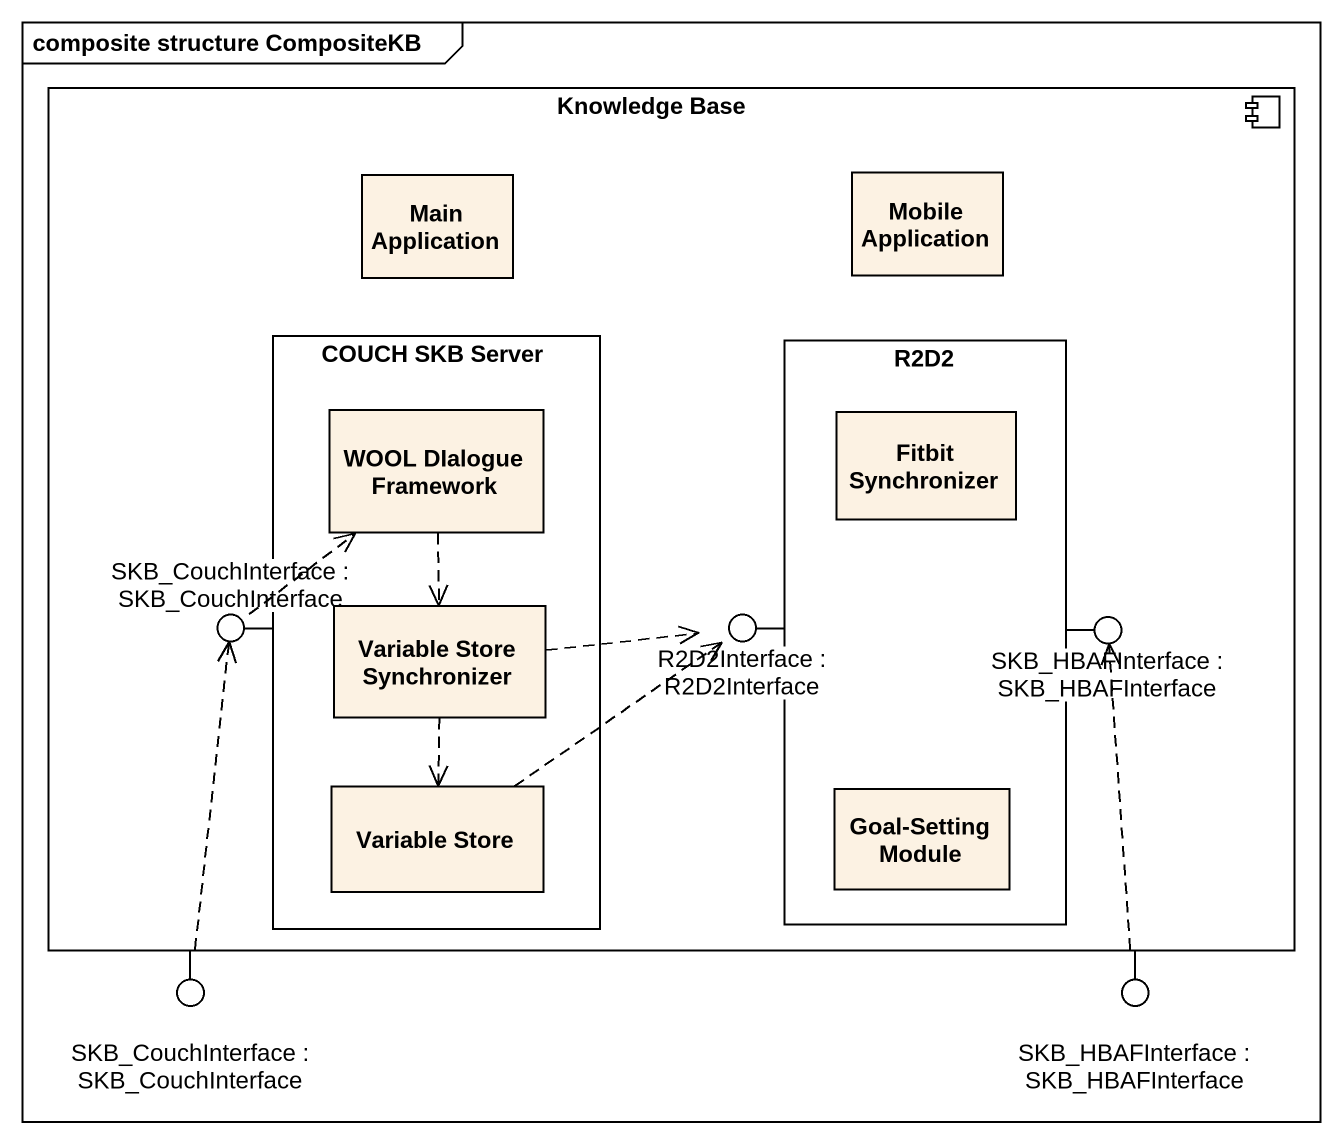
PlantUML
@startuml
mainframe composite structure CompositeKB
component "Knowledge Base" as Knowledge_Base {
  rectangle "Main Application" as Main_Application
  rectangle "Mobile Application" as Mobile_Application
  rectangle "COUCH SKB Server" as COUCH_SKB_Server {
    rectangle "WOOL DIalogue Framework" as WOOL_DIalogue_Framework
    rectangle "Variable Store Synchronizer" as Variable_Store_Synchronizer
    rectangle "Variable Store" as Variable_Store
  }
  rectangle R2D2 {
    rectangle "Fitbit Synchronizer" as Fitbit_Synchronizer
    rectangle "Goal-Setting Module" as Goal_Setting_Module
  }
}
() "SKB_CouchInterface : SKB_CouchInterface" as SKB_CouchInterface
() "R2D2Interface : R2D2Interface" as R2D2Interface
() "SKB_HBAFInterface : SKB_HBAFInterface" as SKB_HBAFInterface
() "SKB_CouchInterface : SKB_CouchInterface" as SKB_CouchInterface_2
() "SKB_HBAFInterface : SKB_HBAFInterface" as SKB_HBAFInterface_2
COUCH_SKB_Server -left- SKB_CouchInterface
R2D2 -left- R2D2Interface
R2D2 -right- SKB_HBAFInterface
Knowledge_Base -- SKB_CouchInterface_2
Knowledge_Base -- SKB_HBAFInterface_2
WOOL_DIalogue_Framework ..> Variable_Store_Synchronizer
SKB_CouchInterface .up.> WOOL_DIalogue_Framework
Variable_Store_Synchronizer .right.> R2D2Interface
Variable_Store_Synchronizer ..> Variable_Store
Variable_Store .up.> R2D2Interface
SKB_CouchInterface_2 .up.> SKB_CouchInterface
SKB_HBAFInterface_2 .up.> SKB_HBAFInterface
@enduml
